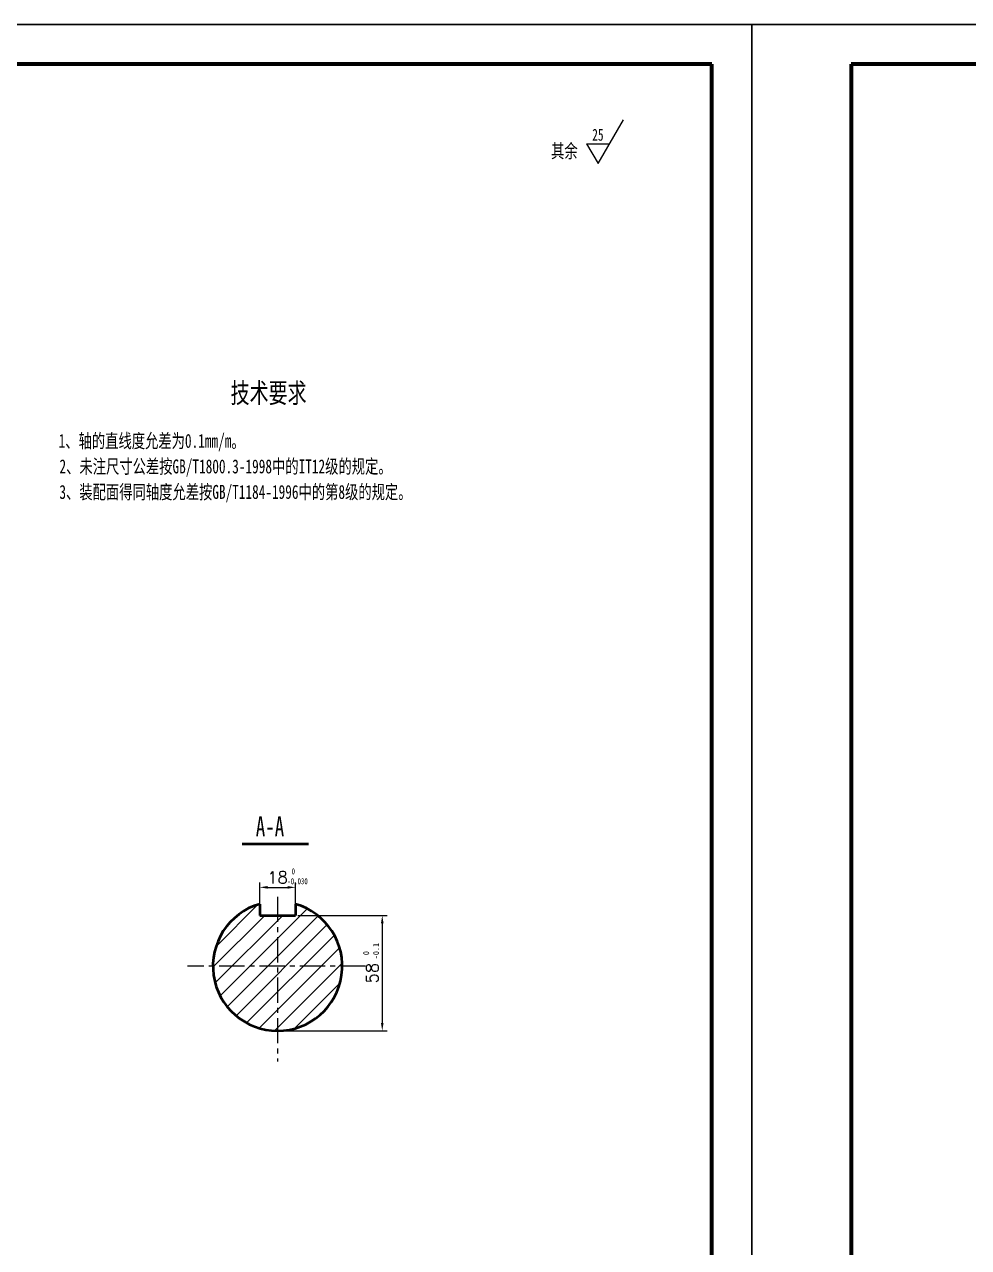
# Model space of a CAD drawing. Header units: millimetres. Extents: x -11803 to 14115, y -852 to 12275.
# Drawn here: x -9431 to -7058, y 9166 to 12238 of the extents above; entities that cross this region are included whole.
import ezdxf

# ---------------------------------------------------------------- set-up
doc = ezdxf.new("R2010")
doc.units = ezdxf.units.MM
doc.linetypes.add('CENTERX2', pattern=[101.6, 63.5, -12.7, 12.7, -12.7])
doc.layers.get('Defpoints').update_dxf_attribs({"lineweight": 0})
for name, color, linetype, lineweight in [('中心线', 1, 'CENTERX2', 25), ('粗实线', 7, 'Continuous', 50), ('边框线', 2, 'Continuous', 90)]:
    doc.layers.add(name, color=color, linetype=linetype, lineweight=lineweight)
doc.layers.add('细实线', color=125, linetype='Continuous')
doc.styles.get("Standard").update_dxf_attribs({"font": 'txt', "bigfont": 'gbcbig.shx'})
doc.styles.add('TXT', font='SIMFANG.TTF', dxfattribs={"width": 0.7})
doc.dimstyles.new('Copy of ISO-25', dxfattribs={"dimtxt": 30, "dimasz": 20, "dimexe": 12.5, "dimexo": 6.25, "dimgap": 10, "dimtad": 1, "dimtxsty": 'Standard', "dimcen": 0, "dimadec": 0, "dimazin": 0, "dimtfac": 1, "dimtmove": 0, "dimatfit": 3, "dimfxl": 0, "dimtolj": 1, "dimtzin": 0, "dimarcsym": 0})

# ---------------------------------------------------------------- blocks, each defined once
blk = doc.blocks.new('*D213')
at = {"layer": 'Defpoints', "color": 0, "lineweight": 25}
for p in [(-8749.5, 10070.6), (-8839.5, 10000.1), (-8749.5, 10000.1)]:
    blk.add_point(p, dxfattribs=at)
at = {"layer": '细实线', "color": 0, "lineweight": -2}
for p, q in [((-8839.5, 10006.4), (-8839.5, 10083.1)), ((-8749.5, 10006.4), (-8749.5, 10083.1)), ((-8819.5, 10070.6), (-8769.5, 10070.6))]:
    blk.add_line(p, q, dxfattribs=at)
at = {"layer": '细实线', "color": 0, "lineweight": 25}
for points in [[(-8819.5, 10073.9), (-8819.5, 10067.3), (-8839.5, 10070.6)], [(-8769.5, 10073.9), (-8769.5, 10067.3), (-8749.5, 10070.6)]]:
    blk.add_solid(points, dxfattribs=at)
at = {"layer": '细实线', "color": 0, "insert": (-8794.5, 10095.6), "char_height": 30, "attachment_point": 5}
blk.add_mtext('\\A1;18', dxfattribs=at)
blk = doc.blocks.new('*D214')
at = {"layer": 'Defpoints', "color": 0, "lineweight": 25}
for p in [(-8749.5, 10000.1), (-8794.5, 9710.1), (-8531.5, 9710.1)]:
    blk.add_point(p, dxfattribs=at)
at = {"layer": '细实线', "color": 0, "lineweight": -2}
for p, q in [((-8743.2, 10000.1), (-8519, 10000.1)), ((-8531.5, 9980.1), (-8531.5, 9730.1)), ((-8788.2, 9710.1), (-8519, 9710.1))]:
    blk.add_line(p, q, dxfattribs=at)
at = {"layer": '细实线', "color": 0, "lineweight": 25}
for points in [[(-8534.8, 9980.1), (-8528.1, 9980.1), (-8531.5, 10000.1)], [(-8534.8, 9730.1), (-8528.1, 9730.1), (-8531.5, 9710.1)]]:
    blk.add_solid(points, dxfattribs=at)
at = {"layer": '细实线', "color": 0, "insert": (-8556.5, 9855.1), "char_height": 30, "attachment_point": 5, "rotation": 90}
blk.add_mtext('\\A1;58', dxfattribs=at)

msp = doc.modelspace()

# ---------------------------------------------------------------- hatches: boundary and pattern name
at = {"layer": '细实线'}
h = msp.add_hatch(dxfattribs=at)
h.set_pattern_fill('ANSI31', color=256, scale=10, style=0)
h.set_pattern_definition([(45, (29691.762, -34638.777), (-22.45064, 22.45064), [])])
h.paths.add_polyline_path([(-8794.451, 9872.613), (-8794.451, 10000.113), (-8839.451, 10000.113), (-8839.451, 10028.758, 0.33422347), (-8956.951, 9872.613)])
h.paths.add_polyline_path([(-8631.951, 9872.613, 0.33422347), (-8749.451, 10028.758), (-8749.451, 10000.113), (-8794.451, 10000.113), (-8794.451, 9872.613)])
h.paths.add_polyline_path([(-8631.951, 9872.613), (-8794.451, 9872.613), (-8794.451, 9710.113, 0.41421356)])
h.paths.add_polyline_path([(-8794.451, 9872.613), (-8956.951, 9872.613, 0.41421356), (-8794.451, 9710.113)])

# ---------------------------------------------------------------- linework, layer by layer
at = {"layer": '中心线'}
for p, q in [((-8794.451, 10047.107), (-8794.451, 9633.481)), ((-8573.183, 9872.613), (-9021.203, 9872.613))]:
    msp.add_line(p, q, dxfattribs=at)
at = {"layer": '粗实线'}
for p, q in [((-8883.415, 10179.776), (-8716.945, 10179.776)), ((-8839.451, 10028.758), (-8839.451, 10000.113)), ((-8749.451, 10028.758), (-8749.451, 10000.113)), ((-8839.451, 10000.113), (-8749.451, 10000.113))]:
    msp.add_line(p, q, dxfattribs=at)
msp.add_arc((-8794.451, 9872.613), 162.5, 106.07665, 73.92335, dxfattribs=at)
at = {"layer": '细实线', "lineweight": 30}
for p, q in [((-7602.946, 12238.186), (-11802.946, 12238.186)), ((-7602.946, 6298.186), (-7602.946, 12238.186)), ((-7602.946, 12238.186), (-7602.946, 6298.186)), ((-3402.946, 12238.186), (-7602.946, 12238.186))]:
    msp.add_line(p, q, dxfattribs=at)
at = {"layer": '细实线'}
for p, q in [((-7988.957, 11888.722), (-7925.449, 11998.722)), ((-8017.825, 11938.722), (-7988.957, 11888.722)), ((-8017.825, 11938.722), (-7960.09, 11938.722))]:
    msp.add_line(p, q, dxfattribs=at)
at = {"layer": '边框线'}
for p, q in [((-7702.946, 12138.186), (-11552.946, 12138.186)), ((-7702.946, 6398.186), (-7702.946, 12138.186)), ((-7352.946, 12138.186), (-7352.946, 6398.186)), ((-3502.946, 12138.186), (-7352.946, 12138.186))]:
    msp.add_line(p, q, dxfattribs=at)

# ---------------------------------------------------------------- texts
at = {"layer": '粗实线', "style": 'TXT', "width": 0.7}
for s, height, p in [('技术要求', 50, (-8912.629, 11287.472)), ('1、轴的直线度允差为0.1mm/m。', 35, (-9344.705, 11174.689)), ('2、未注尺寸公差按GB/T1800.3-1998中的IT12级的规定。', 35, (-9342.527, 11110.523)), ('3、装配面得同轴度允差按GB/T1184-1996中的第8级的规定。', 35, (-9342.799, 11046.356))]:
    msp.add_text(s, height=height, dxfattribs=at).set_placement(p)
at = {"layer": '粗实线', "style": 'TXT'}
for s, insert, char_height, width, attachment_point in [('{\\fSimSun|b0|i0|c134|p2;其余}', (-8073.816, 11918.472), 35, 321.16691, 5), ('{\\Ftxt|c0;A-A}', (-8849.338, 10248.719), 50, 256.55835, 1)]:
    msp.add_mtext(s, dxfattribs=dict(at, insert=insert, char_height=char_height, width=width, attachment_point=attachment_point))
at = {"layer": '细实线', "attachment_point": 1, "style": 'TXT'}
for s, insert, char_height, width in [('25', (-8003.902, 11976.179), 30, 54.64664), ('{\\Ftxt|c0; \\Ftxt,gbcbig|c134; \\Ftxt|c0;\\H1.875x;0\\P-0.030}', (-8770.025, 10118.424), 8, 37.56045)]:
    msp.add_mtext(s, dxfattribs=dict(at, insert=insert, char_height=char_height, width=width))
at = {"layer": '细实线', "insert": (-8579.522, 9890.146), "char_height": 15, "width": 51.20051, "attachment_point": 1, "rotation": 90}
msp.add_mtext('{\\Ftxt|c0; 0\\P-0.1}', dxfattribs=at)

# ---------------------------------------------------------------- dimensions: what is measured, and where the dimension line sits
at = {"layer": '细实线'}
dim = msp.add_linear_dim(base=(-8749.451, 10070.612), p1=(-8839.451, 10000.113), p2=(-8749.451, 10000.113), text='18', dimstyle='Copy of ISO-25', dxfattribs=at)
dim.commit()
dim.dimension.update_dxf_attribs({"geometry": '*D213', "text_midpoint": (-8794.451, 10095.612)})
dim = msp.add_linear_dim(base=(-8531.481, 9710.113), p1=(-8749.451, 10000.113), p2=(-8794.451, 9710.113), angle=90, text='58', dimstyle='Copy of ISO-25', dxfattribs=at)
dim.commit()
dim.dimension.update_dxf_attribs({"geometry": '*D214', "text_midpoint": (-8556.481, 9855.113)})

doc.saveas('drawing.dxf')
